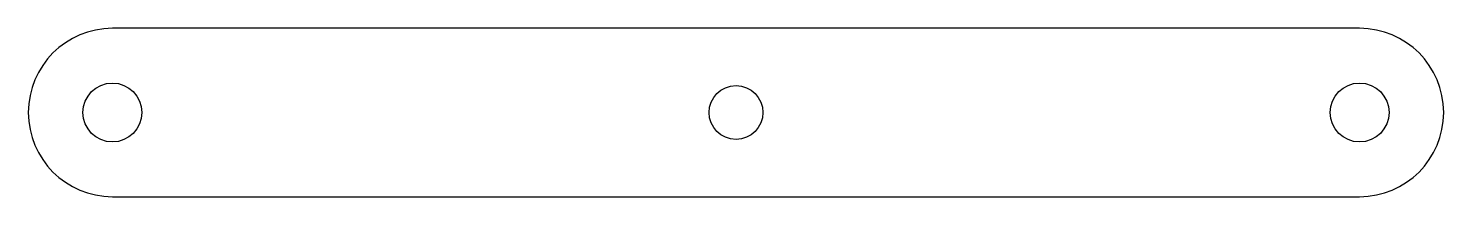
# Model space of a CAD drawing. Header units: millimetres. Extents: x -42.1 to 42.1, y -30 to -20.
import ezdxf

# ---------------------------------------------------------------- set-up
doc = ezdxf.new("R2010")
doc.units = ezdxf.units.MM

msp = doc.modelspace()

# ---------------------------------------------------------------- linework, layer by layer
at = {"color": 7, "linetype": 'Continuous', "lineweight": 25}
for p, q in [((37.052, -20), (-37.052, -20)), ((-37.052, -30), (37.052, -30))]:
    msp.add_line(p, q, dxfattribs=at)
for centre, radius in [((-37.052, -25), 1.75), ((0, -25), 1.6), ((37.052, -25), 1.75)]:
    msp.add_circle(centre, radius, dxfattribs=at)
for centre, start, end in [((-37.052, -25), 90, 270), ((37.052, -25), 270, 90)]:
    msp.add_arc(centre, 5, start, end, dxfattribs=at)

doc.saveas('drawing.dxf')
